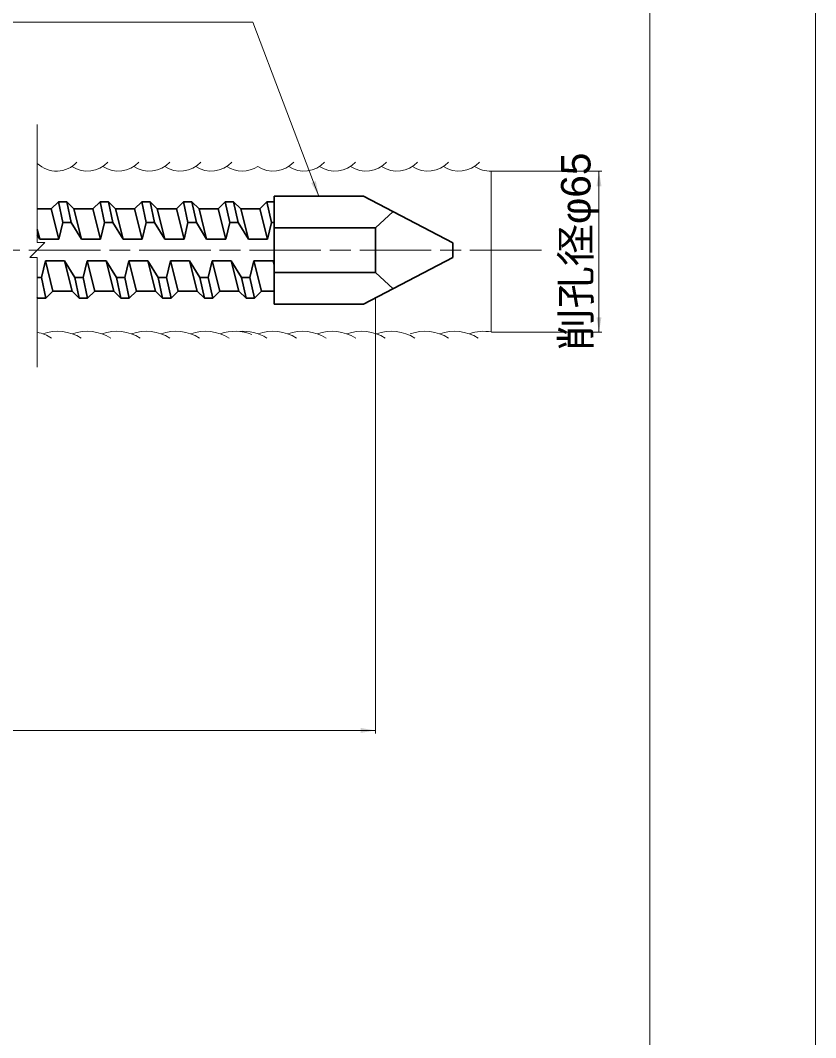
# Model space of a CAD drawing. Units: millimetres at full size, sheet at 1:2; details may follow other scales. Extents: x 2174 to 3856, y 1028 to 2216.
# Drawn here: x 3588.9 to 3855.8, y 1624.8 to 1966 of the extents above; entities that cross this region are included whole.
import ezdxf
from ezdxf.enums import TextEntityAlignment as Align

# ---------------------------------------------------------------- set-up
doc = ezdxf.new("R2010")
doc.units = ezdxf.units.MM
doc.header["$LTSCALE"] = 2
doc.linetypes.add('CHAIN', pattern=[18.5, 12, -1.5, 3.5, -1.5])
for name, color, linetype, lineweight in [('1外形線', 7, 'Continuous', 35), ('2細い実線', 3, 'Continuous', 20), ('4中心線', 1, 'CHAIN', 15), ('6寸法線', 4, 'Continuous', 13), ('7 枠・タイトル', 7, 'Continuous', 13), ('Defpoints_2', 7, 'Continuous', 13)]:
    doc.layers.add(name, color=color, linetype=linetype, lineweight=lineweight)
doc.styles.add('ＭＳ Ｐゴシック', font='')
doc.styles.get('ＭＳ Ｐゴシック').set_extended_font_data('MS PGothic')

# ---------------------------------------------------------------- blocks, each defined once
blk = doc.blocks.new('filled_arrow')
at = {"color": 0, "linetype": 'Continuous', "lineweight": -2}
blk.add_solid([(7.5, 1.25), (0, 0), (7.5, -1.25)], dxfattribs=at)

msp = doc.modelspace()

# ---------------------------------------------------------------- linework, layer by layer
at = {"layer": '1外形線'}
for p, q in [((3601.709, 1905.199), (3599.309, 1902.799)), ((3601.709, 1905.199), (3604.509, 1905.199)), ((3601.709, 1905.199), (3603.211, 1898.249)), ((3604.509, 1905.199), (3606.909, 1902.799)), ((3604.509, 1905.199), (3606.011, 1898.249)), ((3615.709, 1905.199), (3613.309, 1902.799)), ((3615.709, 1905.199), (3618.509, 1905.199)), ((3615.709, 1905.199), (3617.211, 1898.249)), ((3618.509, 1905.199), (3620.909, 1902.799)), ((3618.509, 1905.199), (3620.011, 1898.249)), ((3629.709, 1905.199), (3627.309, 1902.799)), ((3629.709, 1905.199), (3632.509, 1905.199)), ((3629.709, 1905.199), (3631.211, 1898.249)), ((3632.509, 1905.199), (3634.909, 1902.799)), ((3632.509, 1905.199), (3634.011, 1898.249)), ((3643.709, 1905.199), (3641.309, 1902.799)), ((3643.709, 1905.199), (3646.509, 1905.199)), ((3643.709, 1905.199), (3645.211, 1898.249)), ((3646.509, 1905.199), (3648.909, 1902.799)), ((3646.509, 1905.199), (3648.011, 1898.249)), ((3657.709, 1905.199), (3655.309, 1902.799)), ((3657.709, 1905.199), (3660.509, 1905.199)), ((3657.709, 1905.199), (3659.211, 1898.249)), ((3660.509, 1905.199), (3662.909, 1902.799)), ((3660.509, 1905.199), (3662.011, 1898.249)), ((3671.709, 1905.199), (3669.309, 1902.799)), ((3671.709, 1905.199), (3674.109, 1905.199)), ((3671.709, 1905.199), (3673.211, 1898.249)), ((3674.109, 1907.103), (3674.109, 1888.953)), ((3674.109, 1907.103), (3704.109, 1907.103)), ((3704.109, 1907.103), (3734.109, 1891.453)), ((3594.651, 1902.799), (3599.309, 1902.799)), ((3599.309, 1902.799), (3601.875, 1892.681)), ((3606.909, 1902.799), (3613.309, 1902.799)), ((3606.909, 1902.799), (3609.475, 1892.681)), ((3613.309, 1902.799), (3615.875, 1892.681)), ((3620.909, 1902.799), (3627.309, 1902.799)), ((3620.909, 1902.799), (3623.475, 1892.681)), ((3627.309, 1902.799), (3629.875, 1892.681)), ((3634.909, 1902.799), (3641.309, 1902.799)), ((3634.909, 1902.799), (3637.475, 1892.681)), ((3641.309, 1902.799), (3643.875, 1892.681)), ((3648.909, 1902.799), (3655.309, 1902.799)), ((3648.909, 1902.799), (3651.475, 1892.681)), ((3655.309, 1902.799), (3657.875, 1892.681)), ((3662.909, 1902.799), (3669.309, 1902.799)), ((3662.909, 1902.799), (3665.475, 1892.681)), ((3669.309, 1902.799), (3671.875, 1892.681)), ((3714.109, 1901.886), (3708.109, 1896.453)), ((3603.211, 1898.249), (3601.875, 1892.681)), ((3603.211, 1898.249), (3606.011, 1898.249)), ((3606.011, 1898.249), (3609.475, 1892.681)), ((3617.211, 1898.249), (3615.875, 1892.681)), ((3617.211, 1898.249), (3620.011, 1898.249)), ((3620.011, 1898.249), (3623.475, 1892.681)), ((3631.211, 1898.249), (3629.875, 1892.681)), ((3631.211, 1898.249), (3634.011, 1898.249)), ((3634.011, 1898.249), (3637.475, 1892.681)), ((3645.211, 1898.249), (3643.875, 1892.681)), ((3645.211, 1898.249), (3648.011, 1898.249)), ((3648.011, 1898.249), (3651.475, 1892.681)), ((3659.211, 1898.249), (3657.875, 1892.681)), ((3659.211, 1898.249), (3662.011, 1898.249)), ((3662.011, 1898.249), (3665.475, 1892.681)), ((3673.211, 1898.249), (3671.875, 1892.681)), ((3673.211, 1898.249), (3674.109, 1898.249)), ((3594.651, 1895.93), (3595.475, 1892.681)), ((3594.651, 1894.005), (3595.475, 1892.681)), ((3674.109, 1896.453), (3708.109, 1896.453)), ((3708.109, 1896.453), (3708.109, 1888.953)), ((3595.475, 1892.681), (3601.875, 1892.681)), ((3609.475, 1892.681), (3615.875, 1892.681)), ((3623.475, 1892.681), (3629.875, 1892.681)), ((3637.475, 1892.681), (3643.875, 1892.681)), ((3651.475, 1892.681), (3657.875, 1892.681)), ((3665.475, 1892.681), (3671.875, 1892.681)), ((3734.109, 1891.453), (3734.109, 1888.953)), ((3674.109, 1870.803), (3674.109, 1888.953)), ((3708.109, 1881.453), (3708.109, 1888.953)), ((3734.109, 1886.453), (3734.109, 1888.953)), ((3596.007, 1879.75), (3597.342, 1885.318)), ((3597.342, 1885.318), (3603.742, 1885.318)), ((3597.342, 1885.318), (3599.909, 1875.199)), ((3603.742, 1885.318), (3606.309, 1875.199)), ((3607.207, 1879.75), (3603.742, 1885.318)), ((3610.007, 1879.75), (3611.342, 1885.318)), ((3611.342, 1885.318), (3617.742, 1885.318)), ((3611.342, 1885.318), (3613.909, 1875.199)), ((3617.742, 1885.318), (3620.309, 1875.199)), ((3621.207, 1879.75), (3617.742, 1885.318)), ((3624.007, 1879.75), (3625.342, 1885.318)), ((3625.342, 1885.318), (3631.742, 1885.318)), ((3625.342, 1885.318), (3627.909, 1875.199)), ((3631.742, 1885.318), (3634.309, 1875.199)), ((3635.207, 1879.75), (3631.742, 1885.318)), ((3638.007, 1879.75), (3639.342, 1885.318)), ((3639.342, 1885.318), (3645.742, 1885.318)), ((3639.342, 1885.318), (3641.909, 1875.199)), ((3645.742, 1885.318), (3648.309, 1875.199)), ((3649.207, 1879.75), (3645.742, 1885.318)), ((3652.007, 1879.75), (3653.342, 1885.318)), ((3653.342, 1885.318), (3659.742, 1885.318)), ((3653.342, 1885.318), (3655.909, 1875.199)), ((3659.742, 1885.318), (3662.309, 1875.199)), ((3663.207, 1879.75), (3659.742, 1885.318)), ((3666.007, 1879.75), (3667.342, 1885.318)), ((3667.342, 1885.318), (3673.742, 1885.318)), ((3667.342, 1885.318), (3669.909, 1875.199)), ((3673.742, 1885.318), (3674.109, 1883.874)), ((3674.109, 1884.73), (3673.742, 1885.318)), ((3704.109, 1870.803), (3734.109, 1886.453)), ((3674.109, 1881.453), (3708.109, 1881.453)), ((3714.109, 1876.02), (3708.109, 1881.453)), ((3594.651, 1879.75), (3596.007, 1879.75)), ((3596.007, 1879.75), (3597.509, 1872.799)), ((3607.207, 1879.75), (3608.709, 1872.799)), ((3607.207, 1879.75), (3610.007, 1879.75)), ((3610.007, 1879.75), (3611.509, 1872.799)), ((3621.207, 1879.75), (3622.709, 1872.799)), ((3621.207, 1879.75), (3624.007, 1879.75)), ((3624.007, 1879.75), (3625.509, 1872.799)), ((3635.207, 1879.75), (3636.709, 1872.799)), ((3635.207, 1879.75), (3638.007, 1879.75)), ((3638.007, 1879.75), (3639.509, 1872.799)), ((3649.207, 1879.75), (3650.709, 1872.799)), ((3649.207, 1879.75), (3652.007, 1879.75)), ((3652.007, 1879.75), (3653.509, 1872.799)), ((3663.207, 1879.75), (3664.709, 1872.799)), ((3663.207, 1879.75), (3666.007, 1879.75)), ((3666.007, 1879.75), (3667.509, 1872.799)), ((3594.651, 1873.069), (3594.709, 1872.799)), ((3597.509, 1872.799), (3599.909, 1875.199)), ((3599.909, 1875.199), (3606.309, 1875.199)), ((3608.709, 1872.799), (3606.309, 1875.199)), ((3611.509, 1872.799), (3613.909, 1875.199)), ((3613.909, 1875.199), (3620.309, 1875.199)), ((3622.709, 1872.799), (3620.309, 1875.199)), ((3625.509, 1872.799), (3627.909, 1875.199)), ((3627.909, 1875.199), (3634.309, 1875.199)), ((3636.709, 1872.799), (3634.309, 1875.199)), ((3639.509, 1872.799), (3641.909, 1875.199)), ((3641.909, 1875.199), (3648.309, 1875.199)), ((3650.709, 1872.799), (3648.309, 1875.199)), ((3653.509, 1872.799), (3655.909, 1875.199)), ((3655.909, 1875.199), (3662.309, 1875.199)), ((3664.709, 1872.799), (3662.309, 1875.199)), ((3667.509, 1872.799), (3669.909, 1875.199)), ((3669.909, 1875.199), (3674.109, 1875.199)), ((3594.709, 1872.799), (3594.651, 1872.858)), ((3594.709, 1872.799), (3597.509, 1872.799)), ((3608.709, 1872.799), (3611.509, 1872.799)), ((3622.709, 1872.799), (3625.509, 1872.799)), ((3636.709, 1872.799), (3639.509, 1872.799)), ((3650.709, 1872.799), (3653.509, 1872.799)), ((3664.709, 1872.799), (3667.509, 1872.799)), ((3674.109, 1870.803), (3704.109, 1870.803))]:
    msp.add_line(p, q, dxfattribs=at)
at = {"layer": '2細い実線'}
for p, q in [((3594.652, 1931.116), (3594.651, 1891.475)), ((3746.996, 1861.537), (3746.996, 1915.458)), ((3592.151, 1886.459), (3597.151, 1891.475)), ((3594.651, 1891.475), (3597.151, 1891.475)), ((3594.651, 1886.459), (3592.151, 1886.459)), ((3594.65, 1849.668), (3594.651, 1886.459))]:
    msp.add_line(p, q, dxfattribs=at)
for centre, radius, start, end in [((3601.083, 1924.815), 9.363, 226.61766, 317.16495), ((3611.473, 1924.814), 9.363, 236.29836, 317.16495), ((3621.863, 1924.814), 9.363, 236.29836, 317.16495), ((3632.253, 1924.814), 9.363, 236.29836, 317.16495), ((3642.643, 1924.813), 9.363, 236.29836, 317.16495), ((3653.033, 1924.813), 9.363, 236.29836, 317.16495), ((3673.813, 1924.812), 9.363, 236.29836, 317.16495), ((3684.203, 1924.812), 9.363, 236.29836, 317.16495), ((3694.593, 1924.811), 9.363, 236.29836, 317.16495), ((3704.983, 1924.811), 9.363, 236.29836, 317.16495), ((3715.373, 1924.811), 9.363, 236.29836, 317.16495), ((3725.763, 1924.81), 9.363, 236.29836, 317.16495), ((3736.154, 1924.81), 9.363, 236.29836, 317.16495), ((3663.423, 1924.813), 9.363, 236.29836, 303.69728), ((3746.544, 1924.81), 9.363, 236.29836, 272.76983), ((3591.502, 1846.79), 14.948, 58.00506, 77.84059), ((3601.432, 1846.789), 14.948, 58.00506, 109.39786), ((3611.362, 1846.789), 14.948, 58.00506, 109.39786), ((3621.292, 1846.788), 14.948, 58.00506, 109.39786), ((3631.222, 1846.787), 14.948, 58.00506, 109.39786), ((3641.152, 1846.787), 14.948, 58.00506, 109.39786), ((3651.082, 1846.786), 14.948, 58.00506, 109.39786), ((3661.012, 1846.786), 14.948, 67.81487, 109.39786), ((3663.773, 1846.787), 14.948, 58.00506, 95.33086), ((3673.703, 1846.787), 14.948, 58.00506, 109.39786), ((3683.632, 1846.786), 14.948, 58.00506, 109.39786), ((3693.562, 1846.785), 14.948, 58.00506, 109.39786), ((3703.492, 1846.785), 14.948, 58.00506, 109.39786), ((3713.422, 1846.784), 14.948, 58.00506, 109.39786), ((3724.733, 1846.784), 14.948, 58.00506, 109.39786), ((3734.662, 1846.784), 14.948, 58.00506, 109.39786), ((3744.592, 1846.783), 14.948, 80.7482, 109.39786)]:
    msp.add_arc(centre, radius, start, end, dxfattribs=at)
at = {"layer": '4中心線'}
msp.add_line((3763.831, 1888.953), (2326.108, 1888.953), dxfattribs=at)
at = {"layer": '6寸法線'}
for p, q in [((3747.06, 1915.389), (3784.129, 1915.389)), ((3783.129, 1915.389), (3783.129, 1861.469)), ((3708.109, 1872.737), (3708.109, 1726.871)), ((3747.057, 1861.469), (3784.129, 1861.469)), ((2400.135, 1727.871), (3708.109, 1727.871))]:
    msp.add_line(p, q, dxfattribs=at)
msp.add_lwpolyline([(3689.109, 1907.103), (3687.332, 1911.776), (3666.923, 1965.442), (3537.032, 1965.442)], dxfattribs=at)
at = {"layer": '7 枠・タイトル'}
msp.add_line((3800.193, 2178.838), (3800.193, 1065.284), dxfattribs=at)
at = {"layer": 'Defpoints_2'}
msp.add_lwpolyline([(2173.845, 1028.061), (3855.845, 1028.061), (3855.845, 2216.061), (2173.845, 2216.061)], close=True, dxfattribs=at)

# ---------------------------------------------------------------- block references
at = {"layer": '6寸法線', "xscale": 0.667, "yscale": 0.667}
for p, rotation in [((3783.129, 1915.389), 270), ((3689.109, 1907.103), 110.8), ((3783.129, 1861.469), 90), ((3708.109, 1727.871), 180)]:
    msp.add_blockref('filled_arrow', p, dxfattribs=dict(at, rotation=rotation))

# ---------------------------------------------------------------- texts
at = {"layer": '6寸法線', "style": 'ＭＳ Ｐゴシック', "width": 1.05}
msp.add_text('削孔径φ65', height=9.897, rotation=90, dxfattribs=at).set_placement((3775.34, 1888.429), align=Align.MIDDLE_CENTER)

doc.saveas('drawing.dxf')
